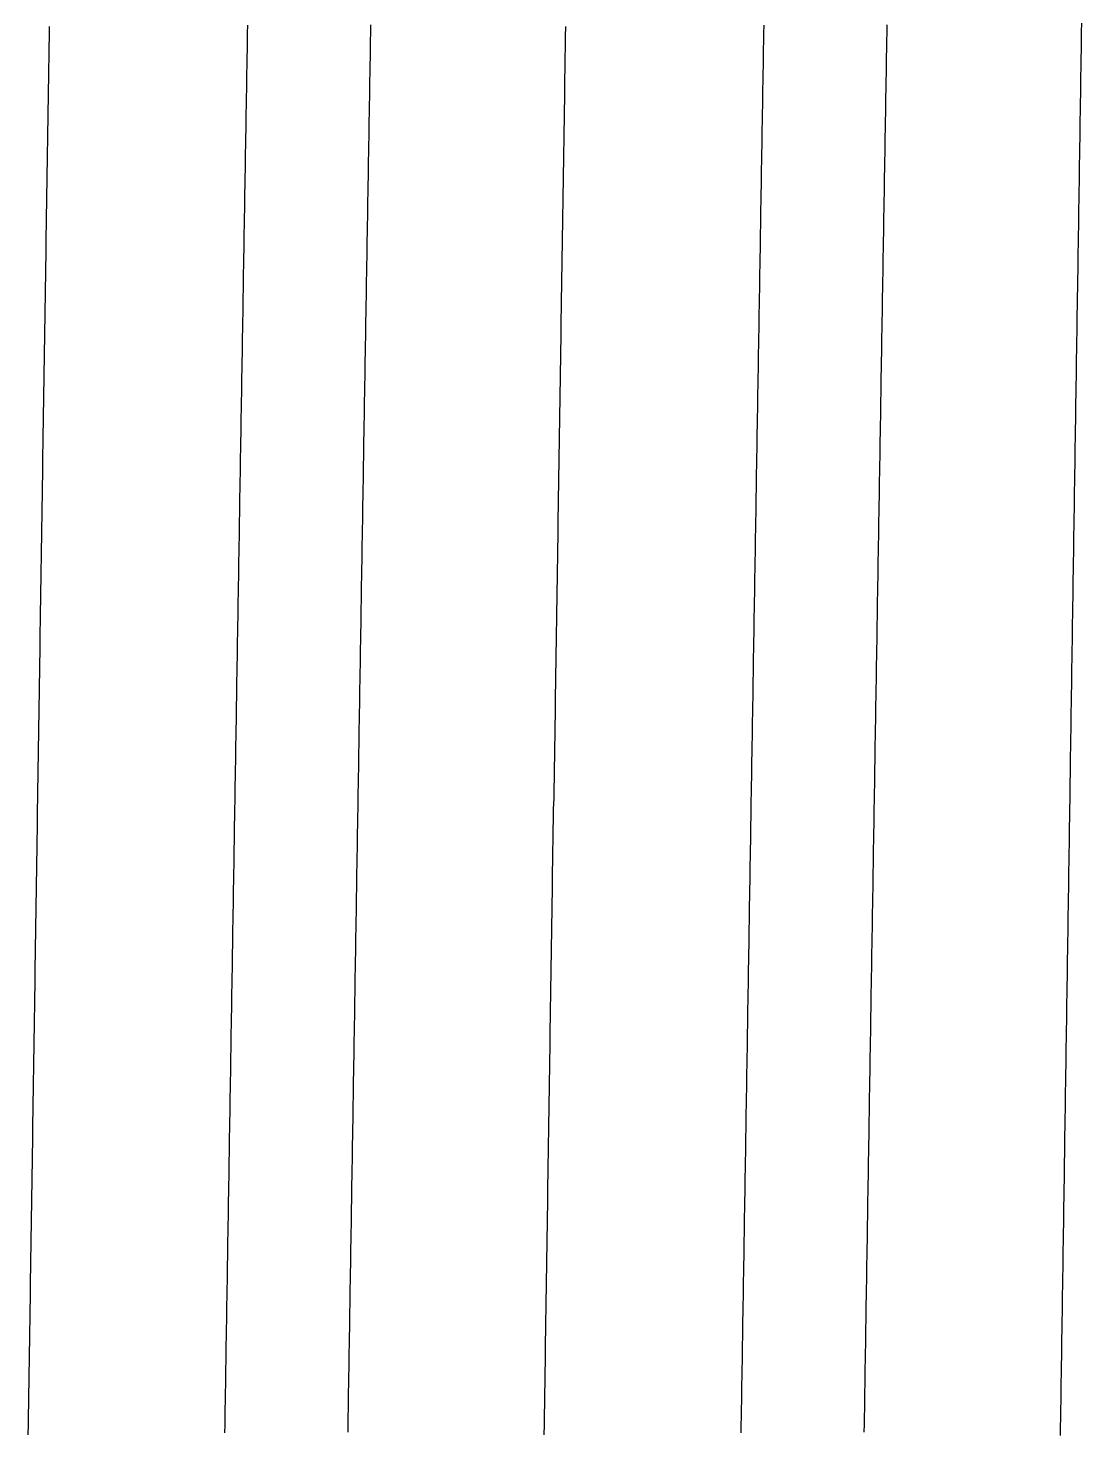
# Model space of a CAD drawing. Header units: millimetres. Extents: x 0 to 3800, y -67 to 2530.
# Drawn here: x 2236.701 to 2239.845, y 1465.351 to 1469.537 of the extents above; entities that cross this region are included whole.
import ezdxf

# ---------------------------------------------------------------- set-up
doc = ezdxf.new("R2010")
doc.units = ezdxf.units.MM
doc.layers.add('내부선 및 부속', color=4, linetype='Continuous')

msp = doc.modelspace()

# ---------------------------------------------------------------- linework, layer by layer
at = {"layer": '내부선 및 부속', "linetype": 'Continuous', "flags": 128}
for points in [[(2236.7006, 1465.3388), (2236.7016, 1465.3698), (2236.7016, 1465.4008), (2236.7026, 1465.4318), (2236.7026, 1465.4628), (2236.7036, 1465.4948), (2236.7036, 1465.5258), (2236.7046, 1465.5568), (2236.7046, 1465.5878), (2236.7056, 1465.6188), (2236.7056, 1465.6498), (2236.7066, 1465.6808), (2236.7066, 1465.7128), (2236.7076, 1465.7438), (2236.7076, 1465.7748), (2236.7076, 1465.8058), (2236.7086, 1465.8368), (2236.7086, 1465.8678), (2236.7096, 1465.8988), (2236.7096, 1465.9308), (2236.7106, 1465.9618), (2236.7106, 1465.9928), (2236.7116, 1466.0238), (2236.7116, 1466.0548), (2236.7126, 1466.0858), (2236.7126, 1466.1168), (2236.7136, 1466.1478), (2236.7136, 1466.1798), (2236.7146, 1466.2108), (2236.7146, 1466.2418), (2236.7146, 1466.2728), (2236.7156, 1466.3038), (2236.7156, 1466.3348), (2236.7166, 1466.3658), (2236.7166, 1466.3978), (2236.7176, 1466.4288), (2236.7176, 1466.4598), (2236.7186, 1466.4908), (2236.7186, 1466.5218), (2236.7196, 1466.5528), (2236.7196, 1466.5838), (2236.7206, 1466.6148), (2236.7206, 1466.6468), (2236.7216, 1466.6778), (2236.7216, 1466.7088), (2236.7216, 1466.7398), (2236.7226, 1466.7708), (2236.7226, 1466.8018), (2236.7236, 1466.8328), (2236.7236, 1466.8648), (2236.7246, 1466.8958), (2236.7246, 1466.9268), (2236.7256, 1466.9578), (2236.7256, 1466.9888), (2236.7266, 1467.0198), (2236.7266, 1467.0508), (2236.7276, 1467.0818), (2236.7276, 1467.1138), (2236.7286, 1467.1448), (2236.7286, 1467.1758), (2236.7286, 1467.2068), (2236.7296, 1467.2378), (2236.7296, 1467.2688), (2236.7296, 1467.2688), (2236.7306, 1467.2998), (2236.7306, 1467.3318), (2236.7316, 1467.3628), (2236.7316, 1467.3938), (2236.7326, 1467.4248), (2236.7326, 1467.4558), (2236.7336, 1467.4868), (2236.7336, 1467.5178), (2236.7346, 1467.5488), (2236.7346, 1467.5808), (2236.7356, 1467.6118), (2236.7356, 1467.6428), (2236.7366, 1467.6738), (2236.7366, 1467.7048), (2236.7366, 1467.7358), (2236.7376, 1467.7668), (2236.7376, 1467.7988), (2236.7386, 1467.8298), (2236.7386, 1467.8608), (2236.7396, 1467.8918), (2236.7396, 1467.9228), (2236.7406, 1467.9538), (2236.7406, 1467.9848), (2236.7416, 1468.0158), (2236.7416, 1468.0478), (2236.7426, 1468.0788), (2236.7426, 1468.1098), (2236.7436, 1468.1408), (2236.7436, 1468.1718), (2236.7446, 1468.2028), (2236.7446, 1468.2338), (2236.7446, 1468.2658), (2236.7456, 1468.2968), (2236.7456, 1468.3278), (2236.7466, 1468.3588), (2236.7466, 1468.3898), (2236.7476, 1468.4208), (2236.7476, 1468.4518), (2236.7486, 1468.4828), (2236.7486, 1468.5148), (2236.7496, 1468.5458), (2236.7496, 1468.5768), (2236.7506, 1468.6078), (2236.7506, 1468.6388), (2236.7516, 1468.6698), (2236.7516, 1468.7008), (2236.7526, 1468.7328), (2236.7526, 1468.7638), (2236.7536, 1468.7948), (2236.7536, 1468.8258), (2236.7546, 1468.8568), (2236.7546, 1468.8878), (2236.7546, 1468.9188), (2236.7556, 1468.9498), (2236.7556, 1468.9818), (2236.7566, 1469.0128), (2236.7566, 1469.0438), (2236.7576, 1469.0748), (2236.7576, 1469.1058), (2236.7586, 1469.1368), (2236.7586, 1469.1678), (2236.7596, 1469.1998), (2236.7596, 1469.2308), (2236.7606, 1469.2618), (2236.7606, 1469.2928), (2236.7616, 1469.3238), (2236.7616, 1469.3548), (2236.7626, 1469.3858), (2236.7626, 1469.4168), (2236.7636, 1469.4488), (2236.7636, 1469.4798), (2236.7646, 1469.5108), (2236.7646, 1469.5418)], [(2237.2876, 1465.3448), (2237.2886, 1465.3688), (2237.2886, 1465.3928), (2237.2886, 1465.4168), (2237.2896, 1465.4408), (2237.2896, 1465.4648), (2237.2906, 1465.4888), (2237.2906, 1465.5128), (2237.2906, 1465.5358), (2237.2916, 1465.5598), (2237.2916, 1465.5838), (2237.2916, 1465.6078), (2237.2926, 1465.6318), (2237.2926, 1465.6558), (2237.2936, 1465.6798), (2237.2936, 1465.7028), (2237.2936, 1465.7268), (2237.2946, 1465.7508), (2237.2946, 1465.7748), (2237.2956, 1465.7988), (2237.2956, 1465.8228), (2237.2956, 1465.8468), (2237.2966, 1465.8698), (2237.2966, 1465.8938), (2237.2966, 1465.9178), (2237.2976, 1465.9418), (2237.2976, 1465.9658), (2237.2986, 1465.9898), (2237.2986, 1466.0138), (2237.2986, 1466.0378), (2237.2996, 1466.0608), (2237.2996, 1466.0848), (2237.3006, 1466.1088), (2237.3006, 1466.1328), (2237.3006, 1466.1568), (2237.3016, 1466.1808), (2237.3016, 1466.2048), (2237.3016, 1466.2278), (2237.3026, 1466.2518), (2237.3026, 1466.2758), (2237.3036, 1466.2998), (2237.3036, 1466.3238), (2237.3036, 1466.3478), (2237.3046, 1466.3718), (2237.3046, 1466.3958), (2237.3056, 1466.4188), (2237.3056, 1466.4428), (2237.3056, 1466.4668), (2237.3056, 1466.4668), (2237.3066, 1466.4908), (2237.3066, 1466.5148), (2237.3066, 1466.5388), (2237.3076, 1466.5628), (2237.3076, 1466.5858), (2237.3086, 1466.6098), (2237.3086, 1466.6338), (2237.3086, 1466.6578), (2237.3096, 1466.6818), (2237.3096, 1466.7058), (2237.3106, 1466.7298), (2237.3106, 1466.7528), (2237.3106, 1466.7768), (2237.3116, 1466.8008), (2237.3116, 1466.8248), (2237.3116, 1466.8488), (2237.3126, 1466.8728), (2237.3126, 1466.8968), (2237.3136, 1466.9208), (2237.3136, 1466.9438), (2237.3136, 1466.9678), (2237.3146, 1466.9918), (2237.3146, 1467.0158), (2237.3156, 1467.0398), (2237.3156, 1467.0638), (2237.3156, 1467.0878), (2237.3166, 1467.1108), (2237.3166, 1467.1348), (2237.3166, 1467.1588), (2237.3176, 1467.1828), (2237.3176, 1467.2068), (2237.3186, 1467.2308), (2237.3186, 1467.2548), (2237.3186, 1467.2788), (2237.3196, 1467.3018), (2237.3196, 1467.3258), (2237.3206, 1467.3498), (2237.3206, 1467.3738), (2237.3206, 1467.3978), (2237.3216, 1467.4218), (2237.3216, 1467.4458), (2237.3226, 1467.4688), (2237.3226, 1467.4928), (2237.3226, 1467.5168), (2237.3236, 1467.5408), (2237.3236, 1467.5648), (2237.3236, 1467.5888), (2237.3246, 1467.6128), (2237.3246, 1467.6358), (2237.3256, 1467.6598), (2237.3256, 1467.6838), (2237.3256, 1467.7078), (2237.3266, 1467.7318), (2237.3266, 1467.7558), (2237.3276, 1467.7798), (2237.3276, 1467.8038), (2237.3276, 1467.8268), (2237.3286, 1467.8508), (2237.3286, 1467.8748), (2237.3296, 1467.8988), (2237.3296, 1467.9228), (2237.3296, 1467.9468), (2237.3306, 1467.9708), (2237.3306, 1467.9938), (2237.3316, 1468.0178), (2237.3316, 1468.0418), (2237.3316, 1468.0658), (2237.3326, 1468.0898), (2237.3326, 1468.1138), (2237.3326, 1468.1378), (2237.3336, 1468.1618), (2237.3336, 1468.1848), (2237.3346, 1468.2088), (2237.3346, 1468.2328), (2237.3346, 1468.2568), (2237.3356, 1468.2808), (2237.3356, 1468.3048), (2237.3366, 1468.3288), (2237.3366, 1468.3518), (2237.3366, 1468.3758), (2237.3376, 1468.3998), (2237.3376, 1468.4238), (2237.3386, 1468.4478), (2237.3386, 1468.4718), (2237.3386, 1468.4958), (2237.3396, 1468.5188), (2237.3396, 1468.5428), (2237.3406, 1468.5668), (2237.3406, 1468.5908), (2237.3406, 1468.6148), (2237.3416, 1468.6388), (2237.3416, 1468.6628), (2237.3426, 1468.6868), (2237.3426, 1468.7098), (2237.3426, 1468.7338), (2237.3436, 1468.7578), (2237.3436, 1468.7818), (2237.3436, 1468.8058), (2237.3446, 1468.8298), (2237.3446, 1468.8538), (2237.3446, 1468.8538), (2237.3456, 1468.8768), (2237.3456, 1468.9008), (2237.3456, 1468.9248), (2237.3466, 1468.9488), (2237.3466, 1468.9728), (2237.3476, 1468.9968), (2237.3476, 1469.0208), (2237.3476, 1469.0448), (2237.3486, 1469.0678), (2237.3486, 1469.0918), (2237.3496, 1469.1158), (2237.3496, 1469.1398), (2237.3496, 1469.1638), (2237.3506, 1469.1878), (2237.3506, 1469.2118), (2237.3516, 1469.2348), (2237.3516, 1469.2588), (2237.3516, 1469.2828), (2237.3526, 1469.3068), (2237.3526, 1469.3308), (2237.3536, 1469.3548), (2237.3536, 1469.3788), (2237.3536, 1469.4018), (2237.3546, 1469.4258), (2237.3546, 1469.4498), (2237.3556, 1469.4738), (2237.3556, 1469.4978), (2237.3556, 1469.5218), (2237.3566, 1469.5458)], [(2237.6556, 1465.3468), (2237.6556, 1465.3708), (2237.6556, 1465.3938), (2237.6566, 1465.4178), (2237.6566, 1465.4418), (2237.6566, 1465.4658), (2237.6576, 1465.4898), (2237.6576, 1465.5138), (2237.6586, 1465.5378), (2237.6586, 1465.5618), (2237.6586, 1465.5848), (2237.6596, 1465.6088), (2237.6596, 1465.6328), (2237.6606, 1465.6568), (2237.6606, 1465.6808), (2237.6606, 1465.7048), (2237.6616, 1465.7288), (2237.6616, 1465.7518), (2237.6616, 1465.7758), (2237.6626, 1465.7998), (2237.6626, 1465.8238), (2237.6636, 1465.8478), (2237.6636, 1465.8718), (2237.6636, 1465.8958), (2237.6646, 1465.9188), (2237.6646, 1465.9428), (2237.6656, 1465.9668), (2237.6656, 1465.9908), (2237.6656, 1466.0148), (2237.6666, 1466.0388), (2237.6666, 1466.0628), (2237.6666, 1466.0868), (2237.6676, 1466.1098), (2237.6676, 1466.1338), (2237.6686, 1466.1578), (2237.6686, 1466.1818), (2237.6686, 1466.2058), (2237.6696, 1466.2298), (2237.6696, 1466.2538), (2237.6706, 1466.2768), (2237.6706, 1466.3008), (2237.6706, 1466.3248), (2237.6716, 1466.3488), (2237.6716, 1466.3728), (2237.6716, 1466.3968), (2237.6726, 1466.4208), (2237.6726, 1466.4448), (2237.6726, 1466.4448), (2237.6736, 1466.4678), (2237.6736, 1466.4918), (2237.6736, 1466.5158), (2237.6746, 1466.5398), (2237.6746, 1466.5638), (2237.6756, 1466.5878), (2237.6756, 1466.6118), (2237.6756, 1466.6348), (2237.6766, 1466.6588), (2237.6766, 1466.6828), (2237.6766, 1466.7068), (2237.6776, 1466.7308), (2237.6776, 1466.7548), (2237.6786, 1466.7788), (2237.6786, 1466.8018), (2237.6786, 1466.8258), (2237.6796, 1466.8498), (2237.6796, 1466.8738), (2237.6806, 1466.8978), (2237.6806, 1466.9218), (2237.6806, 1466.9458), (2237.6816, 1466.9698), (2237.6816, 1466.9928), (2237.6816, 1467.0168), (2237.6826, 1467.0408), (2237.6826, 1467.0648), (2237.6836, 1467.0888), (2237.6836, 1467.1128), (2237.6836, 1467.1368), (2237.6846, 1467.1598), (2237.6846, 1467.1838), (2237.6856, 1467.2078), (2237.6856, 1467.2318), (2237.6856, 1467.2558), (2237.6866, 1467.2798), (2237.6866, 1467.3038), (2237.6876, 1467.3278), (2237.6876, 1467.3508), (2237.6876, 1467.3748), (2237.6886, 1467.3988), (2237.6886, 1467.4228), (2237.6886, 1467.4468), (2237.6896, 1467.4708), (2237.6896, 1467.4948), (2237.6906, 1467.5178), (2237.6906, 1467.5418), (2237.6906, 1467.5658), (2237.6916, 1467.5898), (2237.6916, 1467.6138), (2237.6926, 1467.6378), (2237.6926, 1467.6618), (2237.6926, 1467.6848), (2237.6936, 1467.7088), (2237.6936, 1467.7328), (2237.6946, 1467.7568), (2237.6946, 1467.7808), (2237.6946, 1467.8048), (2237.6956, 1467.8288), (2237.6956, 1467.8528), (2237.6956, 1467.8758), (2237.6966, 1467.8998), (2237.6966, 1467.9238), (2237.6976, 1467.9478), (2237.6976, 1467.9718), (2237.6976, 1467.9958), (2237.6986, 1468.0198), (2237.6986, 1468.0428), (2237.6996, 1468.0668), (2237.6996, 1468.0908), (2237.6996, 1468.1148), (2237.7006, 1468.1388), (2237.7006, 1468.1628), (2237.7016, 1468.1868), (2237.7016, 1468.2108), (2237.7016, 1468.2338), (2237.7026, 1468.2578), (2237.7026, 1468.2818), (2237.7026, 1468.3058), (2237.7036, 1468.3298), (2237.7036, 1468.3538), (2237.7046, 1468.3778), (2237.7046, 1468.4008), (2237.7046, 1468.4248), (2237.7056, 1468.4488), (2237.7056, 1468.4728), (2237.7066, 1468.4968), (2237.7066, 1468.5208), (2237.7066, 1468.5448), (2237.7076, 1468.5678), (2237.7076, 1468.5918), (2237.7086, 1468.6158), (2237.7086, 1468.6398), (2237.7086, 1468.6638), (2237.7096, 1468.6878), (2237.7096, 1468.7118), (2237.7106, 1468.7358), (2237.7106, 1468.7588), (2237.7106, 1468.7828), (2237.7116, 1468.8068), (2237.7116, 1468.8308), (2237.7116, 1468.8308), (2237.7126, 1468.8548), (2237.7126, 1468.8788), (2237.7126, 1468.9028), (2237.7136, 1468.9258), (2237.7136, 1468.9498), (2237.7146, 1468.9738), (2237.7146, 1468.9978), (2237.7146, 1469.0218), (2237.7156, 1469.0458), (2237.7156, 1469.0698), (2237.7166, 1469.0938), (2237.7166, 1469.1168), (2237.7166, 1469.1408), (2237.7176, 1469.1648), (2237.7176, 1469.1888), (2237.7186, 1469.2128), (2237.7186, 1469.2368), (2237.7186, 1469.2608), (2237.7196, 1469.2838), (2237.7196, 1469.3078), (2237.7206, 1469.3318), (2237.7206, 1469.3558), (2237.7206, 1469.3798), (2237.7216, 1469.4038), (2237.7216, 1469.4278), (2237.7226, 1469.4508), (2237.7226, 1469.4748), (2237.7226, 1469.4988), (2237.7236, 1469.5228), (2237.7236, 1469.5468)], [(2238.2406, 1465.3388), (2238.2416, 1465.3698), (2238.2416, 1465.4008), (2238.2426, 1465.4318), (2238.2426, 1465.4628), (2238.2436, 1465.4948), (2238.2436, 1465.5258), (2238.2446, 1465.5568), (2238.2446, 1465.5878), (2238.2446, 1465.6188), (2238.2456, 1465.6498), (2238.2456, 1465.6808), (2238.2466, 1465.7128), (2238.2466, 1465.7438), (2238.2476, 1465.7748), (2238.2476, 1465.8058), (2238.2486, 1465.8368), (2238.2486, 1465.8678), (2238.2496, 1465.8988), (2238.2496, 1465.9308), (2238.2506, 1465.9618), (2238.2506, 1465.9928), (2238.2516, 1466.0238), (2238.2516, 1466.0548), (2238.2516, 1466.0858), (2238.2526, 1466.1168), (2238.2526, 1466.1478), (2238.2536, 1466.1798), (2238.2536, 1466.2108), (2238.2546, 1466.2418), (2238.2546, 1466.2728), (2238.2556, 1466.3038), (2238.2556, 1466.3348), (2238.2566, 1466.3658), (2238.2566, 1466.3978), (2238.2576, 1466.4288), (2238.2576, 1466.4598), (2238.2586, 1466.4908), (2238.2586, 1466.5218), (2238.2586, 1466.5528), (2238.2596, 1466.5838), (2238.2596, 1466.6148), (2238.2606, 1466.6468), (2238.2606, 1466.6778), (2238.2616, 1466.7088), (2238.2616, 1466.7398), (2238.2626, 1466.7708), (2238.2626, 1466.8018), (2238.2636, 1466.8328), (2238.2636, 1466.8648), (2238.2646, 1466.8958), (2238.2646, 1466.9268), (2238.2656, 1466.9578), (2238.2656, 1466.9888), (2238.2656, 1467.0198), (2238.2666, 1467.0508), (2238.2666, 1467.0818), (2238.2676, 1467.1138), (2238.2676, 1467.1448), (2238.2686, 1467.1758), (2238.2686, 1467.2068), (2238.2696, 1467.2378), (2238.2696, 1467.2688), (2238.2696, 1467.2688), (2238.2706, 1467.2998), (2238.2706, 1467.3318), (2238.2716, 1467.3628), (2238.2716, 1467.3938), (2238.2726, 1467.4248), (2238.2726, 1467.4558), (2238.2736, 1467.4868), (2238.2736, 1467.5178), (2238.2736, 1467.5488), (2238.2746, 1467.5808), (2238.2746, 1467.6118), (2238.2756, 1467.6428), (2238.2756, 1467.6738), (2238.2766, 1467.7048), (2238.2766, 1467.7358), (2238.2776, 1467.7668), (2238.2776, 1467.7988), (2238.2786, 1467.8298), (2238.2786, 1467.8608), (2238.2796, 1467.8918), (2238.2796, 1467.9228), (2238.2806, 1467.9538), (2238.2806, 1467.9848), (2238.2816, 1468.0158), (2238.2816, 1468.0478), (2238.2816, 1468.0788), (2238.2826, 1468.1098), (2238.2826, 1468.1408), (2238.2836, 1468.1718), (2238.2836, 1468.2028), (2238.2846, 1468.2338), (2238.2846, 1468.2658), (2238.2856, 1468.2968), (2238.2856, 1468.3278), (2238.2866, 1468.3588), (2238.2866, 1468.3898), (2238.2876, 1468.4208), (2238.2876, 1468.4518), (2238.2886, 1468.4828), (2238.2886, 1468.5148), (2238.2896, 1468.5458), (2238.2896, 1468.5768), (2238.2906, 1468.6078), (2238.2906, 1468.6388), (2238.2906, 1468.6698), (2238.2916, 1468.7008), (2238.2916, 1468.7328), (2238.2926, 1468.7638), (2238.2926, 1468.7948), (2238.2936, 1468.8258), (2238.2936, 1468.8568), (2238.2946, 1468.8878), (2238.2946, 1468.9188), (2238.2956, 1468.9498), (2238.2956, 1468.9818), (2238.2966, 1469.0128), (2238.2966, 1469.0438), (2238.2976, 1469.0748), (2238.2976, 1469.1058), (2238.2986, 1469.1368), (2238.2986, 1469.1678), (2238.2996, 1469.1998), (2238.2996, 1469.2308), (2238.3006, 1469.2618), (2238.3006, 1469.2928), (2238.3016, 1469.3238), (2238.3016, 1469.3548), (2238.3016, 1469.3858), (2238.3026, 1469.4168), (2238.3026, 1469.4488), (2238.3036, 1469.4798), (2238.3036, 1469.5108), (2238.3046, 1469.5418)], [(2238.8276, 1465.3448), (2238.8276, 1465.3688), (2238.8286, 1465.3928), (2238.8286, 1465.4168), (2238.8296, 1465.4408), (2238.8296, 1465.4648), (2238.8296, 1465.4888), (2238.8306, 1465.5128), (2238.8306, 1465.5358), (2238.8316, 1465.5598), (2238.8316, 1465.5838), (2238.8316, 1465.6078), (2238.8326, 1465.6318), (2238.8326, 1465.6558), (2238.8326, 1465.6798), (2238.8336, 1465.7028), (2238.8336, 1465.7268), (2238.8346, 1465.7508), (2238.8346, 1465.7748), (2238.8346, 1465.7988), (2238.8356, 1465.8228), (2238.8356, 1465.8468), (2238.8366, 1465.8698), (2238.8366, 1465.8938), (2238.8366, 1465.9178), (2238.8376, 1465.9418), (2238.8376, 1465.9658), (2238.8376, 1465.9898), (2238.8386, 1466.0138), (2238.8386, 1466.0378), (2238.8396, 1466.0608), (2238.8396, 1466.0848), (2238.8396, 1466.1088), (2238.8406, 1466.1328), (2238.8406, 1466.1568), (2238.8416, 1466.1808), (2238.8416, 1466.2048), (2238.8416, 1466.2278), (2238.8426, 1466.2518), (2238.8426, 1466.2758), (2238.8426, 1466.2998), (2238.8436, 1466.3238), (2238.8436, 1466.3478), (2238.8446, 1466.3718), (2238.8446, 1466.3958), (2238.8446, 1466.4188), (2238.8456, 1466.4428), (2238.8456, 1466.4668), (2238.8456, 1466.4668), (2238.8466, 1466.4908), (2238.8466, 1466.5148), (2238.8466, 1466.5388), (2238.8476, 1466.5628), (2238.8476, 1466.5858), (2238.8476, 1466.6098), (2238.8486, 1466.6338), (2238.8486, 1466.6578), (2238.8496, 1466.6818), (2238.8496, 1466.7058), (2238.8496, 1466.7298), (2238.8506, 1466.7528), (2238.8506, 1466.7768), (2238.8516, 1466.8008), (2238.8516, 1466.8248), (2238.8516, 1466.8488), (2238.8526, 1466.8728), (2238.8526, 1466.8968), (2238.8526, 1466.9208), (2238.8536, 1466.9438), (2238.8536, 1466.9678), (2238.8546, 1466.9918), (2238.8546, 1467.0158), (2238.8546, 1467.0398), (2238.8556, 1467.0638), (2238.8556, 1467.0878), (2238.8566, 1467.1108), (2238.8566, 1467.1348), (2238.8566, 1467.1588), (2238.8576, 1467.1828), (2238.8576, 1467.2068), (2238.8576, 1467.2308), (2238.8586, 1467.2548), (2238.8586, 1467.2788), (2238.8596, 1467.3018), (2238.8596, 1467.3258), (2238.8596, 1467.3498), (2238.8606, 1467.3738), (2238.8606, 1467.3978), (2238.8616, 1467.4218), (2238.8616, 1467.4458), (2238.8616, 1467.4688), (2238.8626, 1467.4928), (2238.8626, 1467.5168), (2238.8636, 1467.5408), (2238.8636, 1467.5648), (2238.8636, 1467.5888), (2238.8646, 1467.6128), (2238.8646, 1467.6358), (2238.8646, 1467.6598), (2238.8656, 1467.6838), (2238.8656, 1467.7078), (2238.8666, 1467.7318), (2238.8666, 1467.7558), (2238.8666, 1467.7798), (2238.8676, 1467.8038), (2238.8676, 1467.8268), (2238.8686, 1467.8508), (2238.8686, 1467.8748), (2238.8686, 1467.8988), (2238.8696, 1467.9228), (2238.8696, 1467.9468), (2238.8706, 1467.9708), (2238.8706, 1467.9938), (2238.8706, 1468.0178), (2238.8716, 1468.0418), (2238.8716, 1468.0658), (2238.8726, 1468.0898), (2238.8726, 1468.1138), (2238.8726, 1468.1378), (2238.8736, 1468.1618), (2238.8736, 1468.1848), (2238.8736, 1468.2088), (2238.8746, 1468.2328), (2238.8746, 1468.2568), (2238.8756, 1468.2808), (2238.8756, 1468.3048), (2238.8756, 1468.3288), (2238.8766, 1468.3518), (2238.8766, 1468.3758), (2238.8776, 1468.3998), (2238.8776, 1468.4238), (2238.8776, 1468.4478), (2238.8786, 1468.4718), (2238.8786, 1468.4958), (2238.8796, 1468.5188), (2238.8796, 1468.5428), (2238.8796, 1468.5668), (2238.8806, 1468.5908), (2238.8806, 1468.6148), (2238.8816, 1468.6388), (2238.8816, 1468.6628), (2238.8816, 1468.6868), (2238.8826, 1468.7098), (2238.8826, 1468.7338), (2238.8836, 1468.7578), (2238.8836, 1468.7818), (2238.8836, 1468.8058), (2238.8846, 1468.8298), (2238.8846, 1468.8538), (2238.8846, 1468.8538), (2238.8856, 1468.8768), (2238.8856, 1468.9008), (2238.8856, 1468.9248), (2238.8866, 1468.9488), (2238.8866, 1468.9728), (2238.8866, 1468.9968), (2238.8876, 1469.0208), (2238.8876, 1469.0448), (2238.8886, 1469.0678), (2238.8886, 1469.0918), (2238.8886, 1469.1158), (2238.8896, 1469.1398), (2238.8896, 1469.1638), (2238.8906, 1469.1878), (2238.8906, 1469.2118), (2238.8906, 1469.2348), (2238.8916, 1469.2588), (2238.8916, 1469.2828), (2238.8926, 1469.3068), (2238.8926, 1469.3308), (2238.8926, 1469.3548), (2238.8936, 1469.3788), (2238.8936, 1469.4018), (2238.8946, 1469.4258), (2238.8946, 1469.4498), (2238.8946, 1469.4738), (2238.8956, 1469.4978), (2238.8956, 1469.5218), (2238.8966, 1469.5458)], [(2239.1946, 1465.3468), (2239.1956, 1465.3708), (2239.1956, 1465.3938), (2239.1966, 1465.4178), (2239.1966, 1465.4418), (2239.1966, 1465.4658), (2239.1976, 1465.4898), (2239.1976, 1465.5138), (2239.1976, 1465.5378), (2239.1986, 1465.5618), (2239.1986, 1465.5848), (2239.1996, 1465.6088), (2239.1996, 1465.6328), (2239.1996, 1465.6568), (2239.2006, 1465.6808), (2239.2006, 1465.7048), (2239.2006, 1465.7288), (2239.2016, 1465.7518), (2239.2016, 1465.7758), (2239.2026, 1465.7998), (2239.2026, 1465.8238), (2239.2026, 1465.8478), (2239.2036, 1465.8718), (2239.2036, 1465.8958), (2239.2046, 1465.9188), (2239.2046, 1465.9428), (2239.2046, 1465.9668), (2239.2056, 1465.9908), (2239.2056, 1466.0148), (2239.2056, 1466.0388), (2239.2066, 1466.0628), (2239.2066, 1466.0868), (2239.2076, 1466.1098), (2239.2076, 1466.1338), (2239.2076, 1466.1578), (2239.2086, 1466.1818), (2239.2086, 1466.2058), (2239.2096, 1466.2298), (2239.2096, 1466.2538), (2239.2096, 1466.2768), (2239.2106, 1466.3008), (2239.2106, 1466.3248), (2239.2106, 1466.3488), (2239.2116, 1466.3728), (2239.2116, 1466.3968), (2239.2126, 1466.4208), (2239.2126, 1466.4448), (2239.2126, 1466.4448), (2239.2126, 1466.4678), (2239.2136, 1466.4918), (2239.2136, 1466.5158), (2239.2146, 1466.5398), (2239.2146, 1466.5638), (2239.2146, 1466.5878), (2239.2156, 1466.6118), (2239.2156, 1466.6348), (2239.2156, 1466.6588), (2239.2166, 1466.6828), (2239.2166, 1466.7068), (2239.2176, 1466.7308), (2239.2176, 1466.7548), (2239.2176, 1466.7788), (2239.2186, 1466.8018), (2239.2186, 1466.8258), (2239.2196, 1466.8498), (2239.2196, 1466.8738), (2239.2196, 1466.8978), (2239.2206, 1466.9218), (2239.2206, 1466.9458), (2239.2216, 1466.9698), (2239.2216, 1466.9928), (2239.2216, 1467.0168), (2239.2226, 1467.0408), (2239.2226, 1467.0648), (2239.2226, 1467.0888), (2239.2236, 1467.1128), (2239.2236, 1467.1368), (2239.2246, 1467.1598), (2239.2246, 1467.1838), (2239.2246, 1467.2078), (2239.2256, 1467.2318), (2239.2256, 1467.2558), (2239.2266, 1467.2798), (2239.2266, 1467.3038), (2239.2266, 1467.3278), (2239.2276, 1467.3508), (2239.2276, 1467.3748), (2239.2276, 1467.3988), (2239.2286, 1467.4228), (2239.2286, 1467.4468), (2239.2296, 1467.4708), (2239.2296, 1467.4948), (2239.2296, 1467.5178), (2239.2306, 1467.5418), (2239.2306, 1467.5658), (2239.2316, 1467.5898), (2239.2316, 1467.6138), (2239.2316, 1467.6378), (2239.2326, 1467.6618), (2239.2326, 1467.6848), (2239.2336, 1467.7088), (2239.2336, 1467.7328), (2239.2336, 1467.7568), (2239.2346, 1467.7808), (2239.2346, 1467.8048), (2239.2346, 1467.8288), (2239.2356, 1467.8528), (2239.2356, 1467.8758), (2239.2366, 1467.8998), (2239.2366, 1467.9238), (2239.2366, 1467.9478), (2239.2376, 1467.9718), (2239.2376, 1467.9958), (2239.2386, 1468.0198), (2239.2386, 1468.0428), (2239.2386, 1468.0668), (2239.2396, 1468.0908), (2239.2396, 1468.1148), (2239.2406, 1468.1388), (2239.2406, 1468.1628), (2239.2406, 1468.1868), (2239.2416, 1468.2108), (2239.2416, 1468.2338), (2239.2426, 1468.2578), (2239.2426, 1468.2818), (2239.2426, 1468.3058), (2239.2436, 1468.3298), (2239.2436, 1468.3538), (2239.2446, 1468.3778), (2239.2446, 1468.4008), (2239.2446, 1468.4248), (2239.2456, 1468.4488), (2239.2456, 1468.4728), (2239.2456, 1468.4968), (2239.2466, 1468.5208), (2239.2466, 1468.5448), (2239.2476, 1468.5678), (2239.2476, 1468.5918), (2239.2476, 1468.6158), (2239.2486, 1468.6398), (2239.2486, 1468.6638), (2239.2496, 1468.6878), (2239.2496, 1468.7118), (2239.2496, 1468.7358), (2239.2506, 1468.7588), (2239.2506, 1468.7828), (2239.2516, 1468.8068), (2239.2516, 1468.8308), (2239.2516, 1468.8308), (2239.2516, 1468.8548), (2239.2526, 1468.8788), (2239.2526, 1468.9028), (2239.2536, 1468.9258), (2239.2536, 1468.9498), (2239.2536, 1468.9738), (2239.2546, 1468.9978), (2239.2546, 1469.0218), (2239.2556, 1469.0458), (2239.2556, 1469.0698), (2239.2556, 1469.0938), (2239.2566, 1469.1168), (2239.2566, 1469.1408), (2239.2576, 1469.1648), (2239.2576, 1469.1888), (2239.2576, 1469.2128), (2239.2586, 1469.2368), (2239.2586, 1469.2608), (2239.2596, 1469.2838), (2239.2596, 1469.3078), (2239.2596, 1469.3318), (2239.2606, 1469.3558), (2239.2606, 1469.3798), (2239.2616, 1469.4038), (2239.2616, 1469.4278), (2239.2616, 1469.4508), (2239.2626, 1469.4748), (2239.2626, 1469.4988), (2239.2636, 1469.5228), (2239.2636, 1469.5468)], [(2239.7806, 1465.3368), (2239.7806, 1465.3628), (2239.7816, 1465.3888), (2239.7816, 1465.4158), (2239.7826, 1465.4418), (2239.7826, 1465.4678), (2239.7826, 1465.4948), (2239.7836, 1465.5208), (2239.7836, 1465.5468), (2239.7846, 1465.5738), (2239.7846, 1465.5998), (2239.7846, 1465.6258), (2239.7856, 1465.6528), (2239.7856, 1465.6788), (2239.7866, 1465.7048), (2239.7866, 1465.7318), (2239.7866, 1465.7578), (2239.7876, 1465.7838), (2239.7876, 1465.8108), (2239.7886, 1465.8368), (2239.7886, 1465.8638), (2239.7886, 1465.8898), (2239.7896, 1465.9158), (2239.7896, 1465.9428), (2239.7906, 1465.9688), (2239.7906, 1465.9948), (2239.7906, 1466.0218), (2239.7916, 1466.0478), (2239.7916, 1466.0738), (2239.7926, 1466.1008), (2239.7926, 1466.1268), (2239.7926, 1466.1528), (2239.7936, 1466.1798), (2239.7936, 1466.2058), (2239.7936, 1466.2318), (2239.7946, 1466.2588), (2239.7946, 1466.2848), (2239.7956, 1466.3108), (2239.7956, 1466.3378), (2239.7956, 1466.3638), (2239.7966, 1466.3898), (2239.7966, 1466.4168), (2239.7976, 1466.4428), (2239.7976, 1466.4698), (2239.7976, 1466.4958), (2239.7986, 1466.5218), (2239.7986, 1466.5488), (2239.7996, 1466.5748), (2239.7996, 1466.6008), (2239.7996, 1466.6278), (2239.8006, 1466.6538), (2239.8006, 1466.6798), (2239.8016, 1466.7068), (2239.8016, 1466.7328), (2239.8016, 1466.7588), (2239.8026, 1466.7858), (2239.8026, 1466.8118), (2239.8036, 1466.8378), (2239.8036, 1466.8648), (2239.8036, 1466.8908), (2239.8046, 1466.9168), (2239.8046, 1466.9438), (2239.8056, 1466.9698), (2239.8056, 1466.9958), (2239.8056, 1467.0228), (2239.8056, 1467.0228), (2239.8066, 1467.0488), (2239.8066, 1467.0758), (2239.8076, 1467.1018), (2239.8076, 1467.1278), (2239.8076, 1467.1548), (2239.8086, 1467.1808), (2239.8086, 1467.2068), (2239.8096, 1467.2338), (2239.8096, 1467.2598), (2239.8096, 1467.2858), (2239.8106, 1467.3128), (2239.8106, 1467.3388), (2239.8106, 1467.3648), (2239.8116, 1467.3918), (2239.8116, 1467.4178), (2239.8126, 1467.4438), (2239.8126, 1467.4708), (2239.8126, 1467.4968), (2239.8136, 1467.5228), (2239.8136, 1467.5498), (2239.8146, 1467.5758), (2239.8146, 1467.6018), (2239.8146, 1467.6288), (2239.8156, 1467.6548), (2239.8156, 1467.6818), (2239.8166, 1467.7078), (2239.8166, 1467.7338), (2239.8166, 1467.7608), (2239.8176, 1467.7868), (2239.8176, 1467.8128), (2239.8186, 1467.8398), (2239.8186, 1467.8658), (2239.8186, 1467.8918), (2239.8196, 1467.9188), (2239.8196, 1467.9448), (2239.8206, 1467.9708), (2239.8206, 1467.9978), (2239.8206, 1468.0238), (2239.8216, 1468.0498), (2239.8216, 1468.0768), (2239.8226, 1468.1028), (2239.8226, 1468.1288), (2239.8226, 1468.1558), (2239.8236, 1468.1818), (2239.8236, 1468.2078), (2239.8246, 1468.2348), (2239.8246, 1468.2608), (2239.8246, 1468.2878), (2239.8256, 1468.3138), (2239.8256, 1468.3398), (2239.8266, 1468.3668), (2239.8266, 1468.3928), (2239.8266, 1468.4188), (2239.8276, 1468.4458), (2239.8276, 1468.4718), (2239.8286, 1468.4978), (2239.8286, 1468.5248), (2239.8286, 1468.5508), (2239.8296, 1468.5768), (2239.8296, 1468.6038), (2239.8306, 1468.6298), (2239.8306, 1468.6558), (2239.8306, 1468.6828), (2239.8316, 1468.7088), (2239.8316, 1468.7348), (2239.8326, 1468.7618), (2239.8326, 1468.7878), (2239.8336, 1468.8138), (2239.8336, 1468.8408), (2239.8336, 1468.8668), (2239.8346, 1468.8938), (2239.8346, 1468.9198), (2239.8356, 1468.9458), (2239.8356, 1468.9728), (2239.8356, 1468.9988), (2239.8366, 1469.0248), (2239.8366, 1469.0518), (2239.8376, 1469.0778), (2239.8376, 1469.1038), (2239.8376, 1469.1308), (2239.8386, 1469.1568), (2239.8386, 1469.1828), (2239.8396, 1469.2098), (2239.8396, 1469.2358), (2239.8396, 1469.2618), (2239.8406, 1469.2888), (2239.8406, 1469.3148), (2239.8416, 1469.3408), (2239.8416, 1469.3678), (2239.8416, 1469.3938), (2239.8426, 1469.4198), (2239.8426, 1469.4468), (2239.8436, 1469.4728), (2239.8436, 1469.4998), (2239.8436, 1469.5258), (2239.8446, 1469.5518)]]:
    msp.add_lwpolyline(points, dxfattribs=at)

doc.saveas('drawing.dxf')
